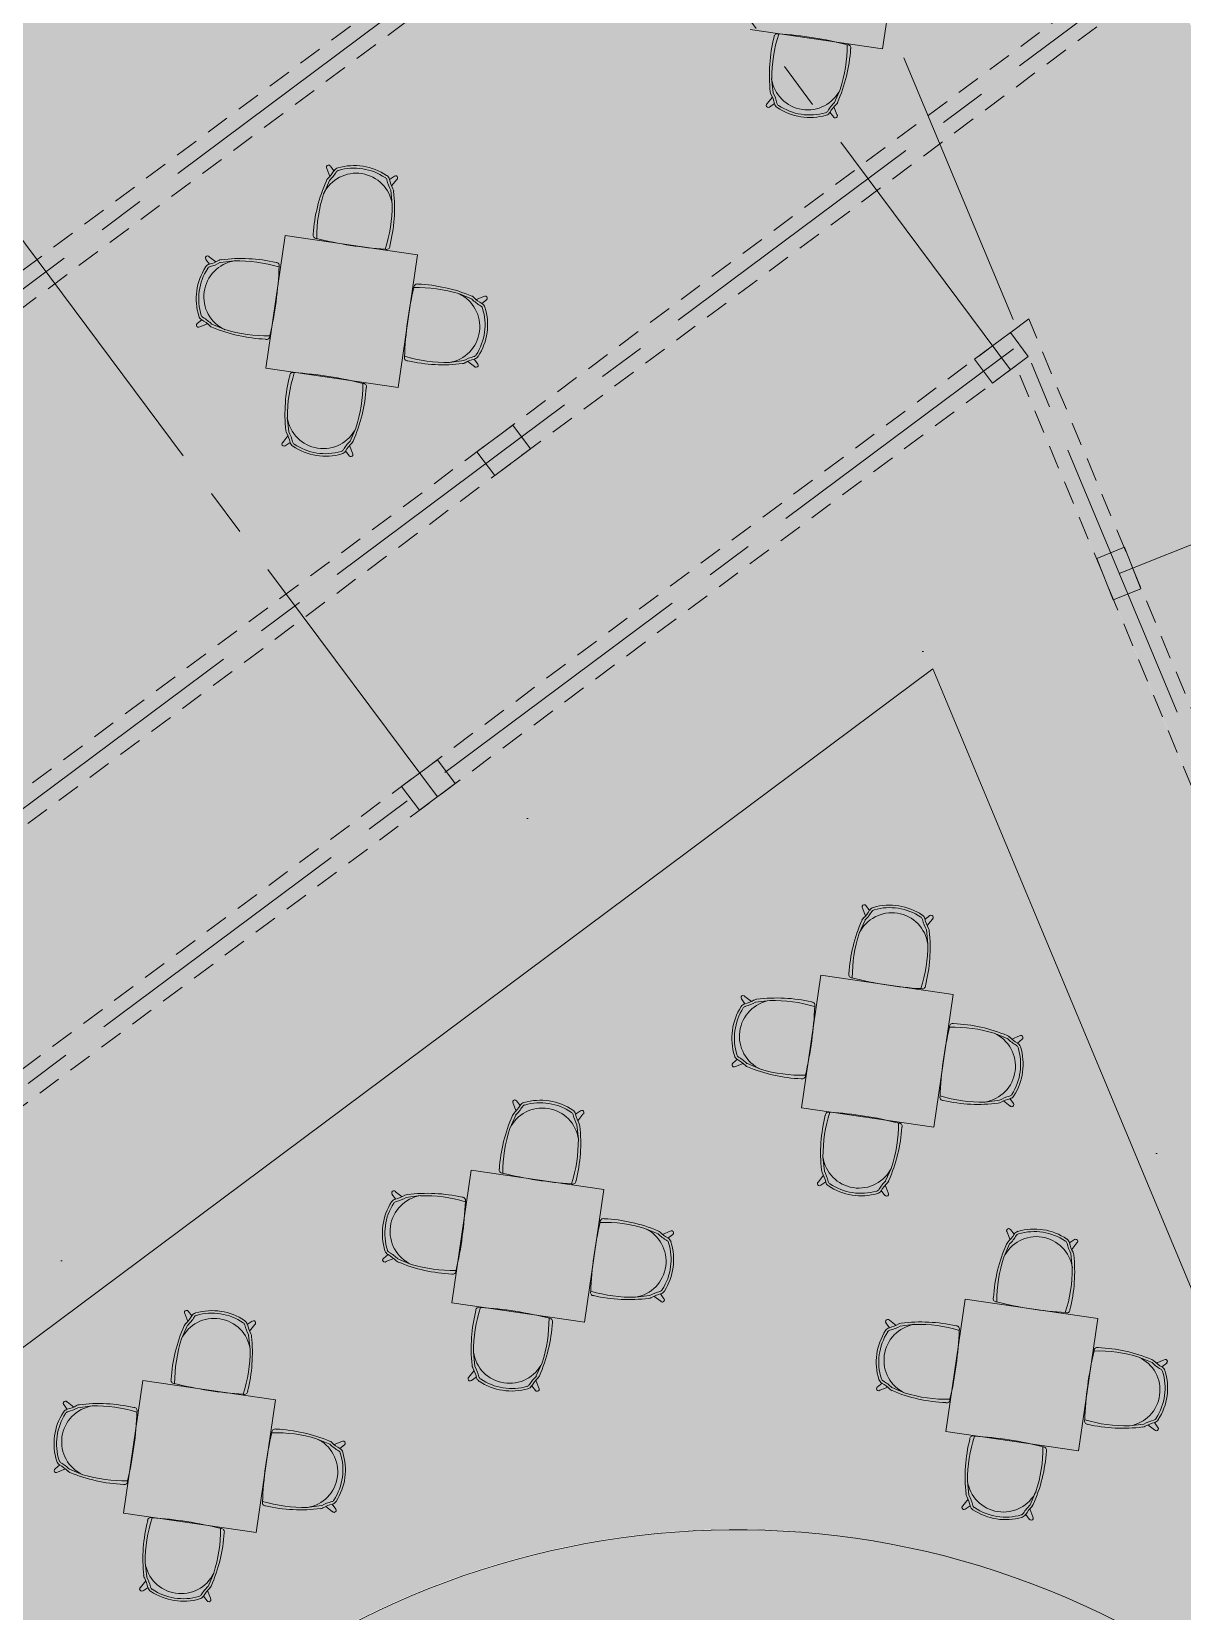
# Model space of a CAD drawing. Header units: metres. Extents: x -466 to 1322, y -1072 to 50.
# Drawn here: x 39.03 to 46.76, y -190.1 to -179.48 of the extents above; entities that cross this region are included whole.
import ezdxf

# ---------------------------------------------------------------- set-up
doc = ezdxf.new("R2010")
doc.units = ezdxf.units.M
for name, pattern in [('B1 P BAJA$0$HIDDEN', [9.525, 6.35, -3.175]), ('CENTER2', [28.575, 19.05, -3.175, 3.175, -3.175]), ('Hidden 1_16_', [0.002381, 0.001587, -0.00079375])]:
    doc.linetypes.add(name, pattern=pattern)
for name, color, linetype, lineweight in [('A - Hatch muros', 4, 'Continuous', 0), ('A - PROY', 250, 'B1 P BAJA$0$HIDDEN', 0), ('A-EJES', 61, 'CENTER2', 0), ('A-MUEBLES', 5, 'Continuous', 0), ('A-MURO INT', 4, 'Continuous', 0)]:
    doc.layers.add(name, color=color, linetype=linetype, lineweight=lineweight)
for name, color, linetype, lineweight, true_color in [('Hatch Exterior', 7, 'Continuous', 0, 0xa99b89), ('Hatch Interior', 7, 'Continuous', 0, 0xaf6350), ('Hatch jardín', 7, 'Continuous', 0, 0x6c9a77)]:
    doc.layers.add(name, color=color, linetype=linetype, lineweight=lineweight, true_color=true_color)

msp = doc.modelspace()

# ---------------------------------------------------------------- hatches: boundary and pattern name
at = {"layer": 'A - Hatch muros', "transparency": 33554687}
h = msp.add_hatch(color=256, dxfattribs=at)
h.dxf.hatch_style = 1
h.paths.add_polyline_path([(45.486, -181.845), (45.726, -181.666), (45.607, -181.505), (45.366, -181.684)])
h = msp.add_hatch(color=256, dxfattribs=at)
h.dxf.hatch_style = 1
h.paths.add_polyline_path([(46.297, -183.3), (46.186, -183.022), (46.372, -182.948), (46.483, -183.227)])
h = msp.add_hatch(color=256, dxfattribs=at)
h.dxf.hatch_style = 1
h.paths.add_polyline_path([(41.636, -184.714), (41.876, -184.535), (41.757, -184.375), (41.516, -184.554)])
at = {"layer": 'A-MURO INT', "transparency": 33554687}
h = msp.add_hatch(color=256, dxfattribs=at)
h.dxf.hatch_style = 1
h.paths.add_polyline_path([(42.383, -182.287), (42.263, -182.127), (42.022, -182.306), (42.142, -182.466)])
at = {"layer": 'Hatch Exterior', "transparency": 33554687}
h = msp.add_hatch(color=256, dxfattribs=at)
h.dxf.hatch_style = 1
h.paths.add_polyline_path([(9.712, -198.532), (27.181, -206.977), (29.401, -202.386), (51.053, -212.854), (52.925, -208.982), (26.328, -196.124), (45.643, -181.728), (47.493, -186.155), (48.758, -189.189), (52.21, -197.455), (57.239, -199.368), (59.568, -194.48), (53.769, -196.783), (53.69, -196.749), (51.89, -192.149), (57.722, -189.833), (59.568, -194.48), (60.683, -192.14), (50.464, -166.41), (48.887, -167.586), (57.007, -188.031), (51.152, -190.357), (45.606, -176.392), (17.738, -197.164), (15.527, -194.197)])
h.paths.add_polyline_path([(14.62, -194.874), (9.712, -198.532), (9.915, -198.63), (14.739, -195.034)])
h.paths.add_polyline_path([(22.859, -204.888), (24.992, -200.476), (29.133, -202.479), (27.001, -206.89), (26.96, -206.86), (27.043, -206.688), (27.268, -206.797), (29.401, -202.386), (24.899, -200.209), (22.679, -204.801)], flags=17)
edge = h.paths.add_edge_path(flags=16)
edge.add_arc((19.72, -199.99), 0.7, 36.6996, 118.5178, ccw=False)
edge.add_line((20.281, -199.571), (21.644, -198.555))
edge.add_arc((19.72, -199.99), 2.4, -235.6793, 36.6996, ccw=False)
edge.add_line((18.367, -198.008), (19.386, -199.375))
h = msp.add_hatch(color=256, dxfattribs=at)
h.dxf.hatch_style = 1
edge = h.paths.add_edge_path()
edge.add_line((39.822, -191.162), (37.568, -189.359))
edge.add_line((37.568, -189.359), (45.079, -183.761))
edge.add_line((45.079, -183.761), (47.673, -189.975))
edge.add_line((47.673, -189.975), (47.07, -190.625))
edge.add_arc((43.761, -195.143), 5.6, 53.7797, 134.6929)
at = {"layer": 'Hatch Interior', "transparency": 33554687}
h = msp.add_hatch(color=256, dxfattribs=at)
h.dxf.hatch_style = 1
h.paths.add_polyline_path([(8.291, -197.845), (48.887, -167.586), (57.007, -188.031), (51.152, -190.357), (45.606, -176.392), (17.738, -197.164), (15.527, -194.197), (9.712, -198.532)])
h.paths.add_polyline_path([(29.401, -202.386), (27.181, -206.977), (48.833, -217.445), (51.053, -212.854)])
h.paths.add_polyline_path([(51.89, -192.149), (57.711, -189.837), (59.568, -194.48), (53.769, -196.783), (53.69, -196.749)])
h.paths.add_polyline_path([(18.147, -194.365), (16.543, -195.56), (15.527, -194.197), (15.367, -194.317), (17.458, -197.123), (13.264, -200.249), (13.467, -200.347), (17.738, -197.164), (16.662, -195.721), (18.266, -194.525), (19.342, -195.969), (21.466, -194.385), (21.347, -194.225), (19.222, -195.808), (17.25, -193.162), (20.177, -190.981), (22.268, -193.787), (22.348, -193.728), (20.257, -190.921), (23.103, -188.8), (25.075, -191.446), (23.032, -192.972), (23.152, -193.132), (29.323, -188.529), (29.203, -188.369), (25.236, -191.326), (23.144, -188.52), (17.131, -193.002)])
h.paths.add_polyline_path([(46.605, -178.891), (51.655, -175.126), (51.732, -175.318), (46.847, -178.959), (48.165, -182.29), (53.648, -180.112), (53.722, -180.298), (48.239, -182.476), (51.271, -190.094), (56.754, -187.917), (56.563, -187.455), (56.749, -187.381), (57.007, -188.031), (51.152, -190.357), (43.733, -171.677), (28.482, -183.044), (27.959, -183.434), (8.494, -197.943), (8.291, -197.845), (48.887, -167.586), (49.155, -168.261), (48.969, -168.335), (48.797, -167.902), (43.899, -171.553), (45.609, -176.39)], flags=16)
h.paths.add_polyline_path([(53.69, -196.749), (53.769, -196.783), (59.568, -194.48), (58.53, -191.869), (55.557, -193.05), (55.631, -193.235), (58.605, -192.054), (59.494, -194.294), (55.66, -195.816), (55.521, -195.872), (53.825, -196.545), (52.935, -194.306)], flags=17)
h.paths.add_polyline_path([(55.079, -190.884), (55.2, -190.838), (55.248, -190.815)], flags=16)
h.paths.add_polyline_path([(57.514, -189.917), (57.722, -189.833), (57.165, -190.054)])
h.paths.add_polyline_path([(52.414, -191.941), (51.89, -192.149), (51.89, -192.149)], flags=16)
at = {"layer": 'Hatch jardín', "transparency": 33554687}
h = msp.add_hatch(color=256, dxfattribs=at)
h.dxf.hatch_style = 1
h.paths.add_polyline_path([(35.447, -189.327), (36.497, -190.166), (28.823, -195.886), (38.05, -200.347), (37.124, -201.343), (26.328, -196.124)])
h.paths.add_polyline_path([(36.524, -188.524), (45.643, -181.728), (48.651, -188.932), (47.679, -189.979), (45.085, -183.765), (37.574, -189.363)])
edge = h.paths.add_edge_path()
edge.add_line((47.076, -190.629), (46.183, -191.59))
edge.add_arc((43.767, -195.147), 4.3, 55.8086, 132.664)
edge.add_line((40.853, -191.985), (39.828, -191.166))
edge.add_arc((43.767, -195.147), 5.6, 53.7797, 134.6929, ccw=False)
edge = h.paths.add_edge_path()
edge.add_line((39.016, -192.181), (40.041, -193))
edge.add_arc((43.767, -195.147), 4.3, 150.0526, 218.42)
edge.add_line((40.398, -197.819), (39.505, -198.78))
edge.add_arc((43.767, -195.147), 5.6, 148.0237, 220.4489, ccw=False)
h = msp.add_hatch(dxfattribs=at)
h.set_pattern_fill('AR-SAND', color=256, scale=0.1, angle=6)
h.paths.add_polyline_path([(36.524, -188.524), (45.643, -181.728), (48.651, -188.932), (47.679, -189.979), (45.085, -183.765), (37.574, -189.363)])
h = msp.add_hatch(dxfattribs=at)
h.set_pattern_fill('AR-HBONE', color=256, scale=0.005, angle=6)
edge = h.paths.add_edge_path()
edge.add_line((48.517, -198.112), (47.493, -197.293))
edge.add_arc((43.767, -195.147), 4.3, 330.0526, 398.42)
edge.add_line((47.136, -192.474), (48.028, -191.513))
edge.add_line((48.028, -191.513), (49.202, -190.25))
edge.add_line((49.202, -190.25), (48.651, -188.932))
edge.add_line((48.651, -188.932), (47.679, -189.979))
edge.add_line((47.679, -189.979), (47.076, -190.629))
edge.add_line((47.076, -190.629), (46.183, -191.59))
edge.add_arc((43.767, -195.147), 4.3, 55.8086, 132.664)
edge.add_line((40.853, -191.985), (39.828, -191.166))
edge.add_line((39.828, -191.166), (37.574, -189.363))
edge.add_line((37.574, -189.363), (36.524, -188.524))
edge.add_line((36.524, -188.524), (35.447, -189.327))
edge.add_line((35.447, -189.327), (36.497, -190.166))
edge.add_line((36.497, -190.166), (39.016, -192.181))
edge.add_line((39.016, -192.181), (40.041, -193))
edge.add_arc((43.767, -195.147), 4.3, 150.0526, 218.42)
edge.add_line((40.398, -197.819), (39.505, -198.78))
edge.add_line((39.505, -198.78), (38.05, -200.347))
edge.add_line((38.05, -200.347), (37.124, -201.343))
edge.add_line((37.124, -201.343), (38.348, -201.935))
edge.add_line((38.348, -201.935), (39.274, -200.939))
edge.add_line((39.274, -200.939), (40.458, -199.664))
edge.add_line((40.458, -199.664), (41.35, -198.703))
edge.add_arc((43.767, -195.147), 4.3, 235.8087, 312.664)
edge.add_line((46.681, -198.309), (47.705, -199.128))
edge.add_arc((43.767, -195.147), 5.6, 314.6929, 328.0237)

# ---------------------------------------------------------------- linework, layer by layer
at = {"layer": 'A - Hatch muros'}
msp.add_line((41.672, -184.687), (41.84, -184.562), dxfattribs=at)
at = {"layer": 'A - PROY', "color": 250, "linetype": 'Hidden 1_16_', "ltscale": 100}
for p, q in [((23.066, -196.435), (46.605, -178.891)), ((23.45, -196.399), (46.676, -179.087))]:
    msp.add_line(p, q, dxfattribs=at)
for points in [[(45.529, -176.2), (30.725, -187.234)], [(30.845, -187.395), (45.609, -176.39)], [(57.222, -199.146), (52.363, -197.299), (45.729, -181.414), (25.945, -196.161)], [(57.151, -199.333), (52.21, -197.455), (45.643, -181.728), (45.643, -181.728), (26.328, -196.124)]]:
    msp.add_lwpolyline(points, dxfattribs=at)
at = {"layer": 'A-EJES', "ltscale": 0.1}
for p, q in [((52.233, -197.238), (40.431, -168.983)), ((45.606, -181.755), (37.626, -171.049)), ((50.705, -172.467), (9.661, -203.06)), ((41.757, -184.624), (33.777, -173.918)), ((51.776, -175.16), (12.503, -204.434)), ((46.337, -183.123), (58.675, -178.223)), ((45.626, -181.615), (14.025, -205.17))]:
    msp.add_line(p, q, dxfattribs=at)
at = {"layer": 'A-MUEBLES', "color": 5}
for p, q in [((44.748, -179.599), (44.878, -178.709)), ((43.858, -179.47), (44.748, -179.599)), ((44.013, -179.896), (44.002, -179.8)), ((43.972, -179.968), (44.007, -179.924)), ((44.424, -179.961), (44.463, -179.872)), ((44.022, -179.968), (43.988, -179.991)), ((44.394, -180.026), (44.419, -180.058)), ((44.441, -180.041), (44.421, -179.989)), ((41.062, -180.419), (41.038, -180.387)), ((41.032, -180.484), (40.993, -180.573)), ((41.015, -180.404), (41.035, -180.457)), ((41.435, -180.478), (41.468, -180.454)), ((41.484, -180.477), (41.449, -180.521)), ((41.444, -180.549), (41.454, -180.645)), ((40.734, -180.854), (40.604, -181.745)), ((41.624, -180.984), (40.734, -180.854)), ((40.225, -181.047), (40.202, -181.014)), ((40.224, -180.997), (40.269, -181.031)), ((40.297, -181.036), (40.393, -181.024)), ((41.494, -181.874), (41.624, -180.984)), ((41.99, -181.281), (41.9, -181.244)), ((42.07, -181.263), (42.017, -181.284)), ((42.055, -181.31), (42.087, -181.285)), ((40.175, -181.42), (40.143, -181.445)), ((40.161, -181.468), (40.213, -181.446)), ((40.241, -181.449), (40.33, -181.486)), ((40.604, -181.745), (41.494, -181.874)), ((41.934, -181.694), (41.838, -181.706)), ((42.006, -181.733), (41.961, -181.699)), ((42.005, -181.684), (42.029, -181.717)), ((40.759, -182.171), (40.748, -182.075)), ((41.17, -182.236), (41.209, -182.147)), ((40.718, -182.243), (40.753, -182.199)), ((40.768, -182.243), (40.734, -182.266)), ((41.14, -182.301), (41.165, -182.333)), ((41.187, -182.316), (41.167, -182.264)), ((44.613, -185.371), (44.633, -185.424)), ((44.66, -185.387), (44.636, -185.354)), ((44.63, -185.452), (44.591, -185.54)), ((45.033, -185.445), (45.066, -185.422)), ((45.082, -185.445), (45.047, -185.489)), ((45.042, -185.516), (45.052, -185.613)), ((44.332, -185.821), (44.202, -186.712)), ((45.222, -185.951), (44.332, -185.821)), ((43.823, -186.014), (43.8, -185.981)), ((43.822, -185.965), (43.867, -185.999)), ((43.895, -186.004), (43.991, -185.991)), ((45.092, -186.842), (45.222, -185.951)), ((45.588, -186.249), (45.498, -186.211)), ((45.668, -186.23), (45.615, -186.251)), ((45.653, -186.278), (45.685, -186.252)), ((43.773, -186.387), (43.741, -186.413)), ((43.759, -186.435), (43.811, -186.414)), ((43.839, -186.416), (43.928, -186.454)), ((45.603, -186.651), (45.627, -186.684)), ((42.266, -186.683), (42.286, -186.735)), ((42.313, -186.698), (42.288, -186.665)), ((42.685, -186.756), (42.719, -186.733)), ((42.735, -186.756), (42.7, -186.8)), ((44.202, -186.712), (45.092, -186.842)), ((45.532, -186.662), (45.436, -186.674)), ((45.604, -186.701), (45.559, -186.666)), ((42.283, -186.763), (42.244, -186.852)), ((42.694, -186.827), (42.704, -186.924)), ((44.357, -187.139), (44.346, -187.042)), ((41.984, -187.132), (41.854, -188.023)), ((42.875, -187.262), (41.984, -187.132)), ((44.316, -187.21), (44.351, -187.166)), ((44.768, -187.203), (44.807, -187.115)), ((41.475, -187.276), (41.52, -187.31)), ((42.745, -188.153), (42.875, -187.262)), ((44.366, -187.21), (44.332, -187.233)), ((44.738, -187.268), (44.763, -187.301)), ((44.785, -187.284), (44.765, -187.231)), ((41.476, -187.325), (41.452, -187.292)), ((41.547, -187.315), (41.643, -187.302)), ((43.24, -187.56), (43.151, -187.523)), ((43.32, -187.541), (43.268, -187.563)), ((43.306, -187.589), (43.338, -187.563)), ((45.584, -187.547), (45.604, -187.6)), ((45.631, -187.562), (45.606, -187.53)), ((46.003, -187.62), (46.037, -187.597)), ((41.426, -187.699), (41.394, -187.724)), ((45.601, -187.627), (45.562, -187.716)), ((46.012, -187.692), (46.022, -187.788)), ((46.053, -187.62), (46.018, -187.664)), ((41.411, -187.746), (41.464, -187.725)), ((41.491, -187.728), (41.581, -187.765)), ((41.854, -188.023), (42.745, -188.153)), ((43.184, -187.973), (43.088, -187.985)), ((43.257, -188.012), (43.212, -187.977)), ((43.255, -187.962), (43.279, -187.995)), ((45.302, -187.997), (45.172, -188.887)), ((46.193, -188.127), (45.302, -187.997)), ((40.061, -188.095), (40.081, -188.148)), ((40.108, -188.11), (40.083, -188.078)), ((46.063, -189.017), (46.193, -188.127)), ((40.077, -188.176), (40.038, -188.264)), ((40.48, -188.169), (40.513, -188.145)), ((40.489, -188.24), (40.499, -188.336)), ((40.53, -188.169), (40.494, -188.213)), ((44.794, -188.19), (44.77, -188.157)), ((44.793, -188.14), (44.838, -188.174)), ((44.865, -188.179), (44.961, -188.167)), ((42.009, -188.45), (41.999, -188.354)), ((42.421, -188.514), (42.46, -188.426)), ((46.558, -188.424), (46.469, -188.387)), ((46.638, -188.406), (46.586, -188.427)), ((46.624, -188.453), (46.656, -188.428)), ((39.779, -188.545), (39.649, -189.436)), ((40.67, -188.675), (39.779, -188.545)), ((41.969, -188.521), (42.004, -188.477)), ((42.018, -188.521), (41.985, -188.544)), ((42.438, -188.595), (42.418, -188.542)), ((42.391, -188.579), (42.415, -188.612)), ((44.744, -188.563), (44.712, -188.588)), ((44.729, -188.61), (44.782, -188.589)), ((44.809, -188.592), (44.899, -188.629)), ((39.271, -188.738), (39.247, -188.705)), ((39.27, -188.688), (39.314, -188.723)), ((39.342, -188.727), (39.438, -188.715)), ((40.54, -189.566), (40.67, -188.675)), ((46.502, -188.837), (46.406, -188.849)), ((46.575, -188.876), (46.53, -188.842)), ((46.574, -188.827), (46.597, -188.86)), ((41.035, -188.972), (40.945, -188.935)), ((41.115, -188.954), (41.063, -188.975)), ((41.101, -189.001), (41.133, -188.976)), ((45.172, -188.887), (46.063, -189.017)), ((39.22, -189.111), (39.189, -189.137)), ((39.206, -189.159), (39.258, -189.137)), ((39.286, -189.14), (39.376, -189.177)), ((45.327, -189.314), (45.317, -189.218)), ((45.739, -189.379), (45.778, -189.29)), ((40.979, -189.385), (40.883, -189.398)), ((41.051, -189.424), (41.007, -189.39)), ((41.05, -189.375), (41.074, -189.408)), ((45.287, -189.386), (45.322, -189.342)), ((45.336, -189.386), (45.303, -189.409)), ((45.756, -189.459), (45.736, -189.407)), ((39.649, -189.436), (40.54, -189.566)), ((45.709, -189.444), (45.733, -189.476)), ((39.804, -189.862), (39.794, -189.766)), ((39.763, -189.934), (39.799, -189.89)), ((39.813, -189.934), (39.78, -189.957)), ((40.216, -189.927), (40.255, -189.838)), ((40.185, -189.992), (40.21, -190.024)), ((40.233, -190.007), (40.212, -189.955))]:
    msp.add_line(p, q, dxfattribs=at)
for centre, radius, start, end in [((45.04, -179.777), 1.053, 165.8843, 186.09), ((44.955, -179.796), 0.952, 161.939, 180.263), ((44.041, -179.52), 0.022, 66.442, 178.1592), ((43.896, -181.994), 2.499, 75.7124, 86.4895), ((43.482, -179.533), 1.053, 336.1119, 356.3177), ((43.558, -179.577), 0.952, 341.939, 0.263), ((44.513, -179.594), 0.022, 344.0427, 95.7599), ((44.244, -179.766), 0.244, 188.0759, 334.126), ((44.244, -179.766), 0.244, 188.0759, 334.126), ((44.035, -179.884), 0.0425, 186.09, 208.9497), ((43.791, -180.019), 0.236, 12.3389, 28.9497), ((43.791, -180.019), 0.253, 12.3389, 28.9497), ((44.063, -179.959), 0.0255, 192.3389, 236.0102), ((44.598, -180.145), 0.253, 133.2522, 149.863), ((44.407, -179.942), 0.0425, 313.2522, 336.1119), ((43.98, -179.979), 0.0141, 124.7727, 305.0862), ((44.063, -179.959), 0.0425, 192.3389, 236.0102), ((44.259, -179.669), 0.392, 236.0102, 286.1918), ((44.259, -179.669), 0.375, 236.0102, 286.1918), ((44.357, -180.005), 0.0255, 286.1918, 329.863), ((44.357, -180.005), 0.0425, 286.1918, 329.863), ((44.598, -180.145), 0.236, 133.2522, 149.863), ((44.43, -180.05), 0.0141, 217.1157, 37.4292), ((41.026, -180.395), 0.0141, 37.1157, 217.4292), ((41.197, -180.776), 0.392, 56.0102, 106.1918), ((41.974, -180.912), 1.053, 156.1119, 176.3177), ((41.212, -180.679), 0.244, 8.0759, 154.126), ((41.212, -180.679), 0.244, 8.0759, 154.126), ((41.05, -180.503), 0.0425, 133.2522, 156.1119), ((40.858, -180.3), 0.236, 313.2522, 329.863), ((40.858, -180.3), 0.253, 313.2522, 329.863), ((41.1, -180.44), 0.0425, 106.1918, 149.863), ((41.1, -180.44), 0.0255, 106.1918, 149.863), ((41.197, -180.776), 0.375, 56.0102, 106.1918), ((41.393, -180.486), 0.0255, 12.3389, 56.0102), ((41.393, -180.486), 0.0425, 12.3389, 56.0102), ((41.665, -180.426), 0.253, 192.3389, 208.9497), ((41.665, -180.426), 0.236, 192.3389, 208.9497), ((41.476, -180.466), 0.0141, 304.7727, 125.0862), ((41.898, -180.868), 0.952, 161.939, 180.263), ((40.416, -180.668), 1.053, 345.8843, 6.09), ((41.421, -180.561), 0.0425, 6.09, 28.9497), ((40.501, -180.65), 0.952, 341.939, 0.263), ((40.944, -180.851), 0.022, 164.0427, 275.7599), ((41.56, -178.451), 2.499, 255.7124, 266.4895), ((40.432, -181.265), 0.244, 99.2732, 245.3233), ((40.432, -181.265), 0.244, 99.2732, 245.3233), ((40.213, -181.005), 0.0141, 35.97, 216.2835), ((40.169, -180.817), 0.236, 283.5362, 300.147), ((40.309, -181.058), 0.0425, 97.2873, 120.147), ((40.438, -182.061), 1.053, 77.0816, 97.2873), ((40.417, -181.976), 0.952, 73.1363, 91.4603), ((41.416, -180.925), 0.022, 246.442, 358.1592), ((40.529, -181.278), 0.392, 147.2075, 197.3891), ((40.529, -181.278), 0.375, 147.2075, 197.3891), ((40.235, -181.088), 0.0425, 103.5362, 147.2075), ((40.235, -181.088), 0.0255, 103.5362, 147.2075), ((40.169, -180.817), 0.253, 283.5362, 300.147), ((38.197, -180.961), 2.499, 346.9097, 357.6868), ((40.673, -181.056), 0.022, 337.6393, 89.3565), ((44.033, -181.769), 2.499, 166.9097, 177.6868), ((41.621, -181.201), 0.022, 75.24, 186.9572), ((41.624, -182.155), 0.952, 73.1363, 91.4603), ((41.581, -182.232), 1.053, 67.3092, 87.515), ((41.798, -181.466), 0.244, 279.2732, 65.3233), ((41.798, -181.466), 0.244, 279.2732, 65.3233), ((41.971, -181.299), 0.0425, 44.4495, 67.3092), ((42.17, -181.104), 0.253, 224.4495, 241.0603), ((42.17, -181.104), 0.236, 224.4495, 241.0603), ((41.702, -181.453), 0.375, 327.2075, 17.3891), ((41.702, -181.453), 0.392, 327.2075, 17.3891), ((42.035, -181.348), 0.0255, 17.3891, 61.0603), ((42.035, -181.348), 0.0425, 17.3891, 61.0603), ((42.078, -181.274), 0.0141, 308.313, 128.6265), ((40.152, -181.456), 0.0141, 128.313, 308.6265), ((40.195, -181.382), 0.0425, 197.3891, 241.0603), ((40.195, -181.382), 0.0255, 197.3891, 241.0603), ((40.06, -181.626), 0.236, 44.4495, 61.0603), ((40.06, -181.626), 0.253, 44.4495, 61.0603), ((40.259, -181.431), 0.0425, 224.4495, 247.3092), ((40.649, -180.498), 1.053, 247.3092, 267.515), ((40.606, -180.575), 0.952, 253.1363, 271.4603), ((40.609, -181.53), 0.022, 255.24, 6.9572), ((41.996, -181.642), 0.0255, 283.5362, 327.2075), ((41.557, -181.674), 0.022, 157.6393, 269.3565), ((41.813, -180.754), 0.952, 253.1363, 271.4603), ((41.793, -180.669), 1.053, 257.0816, 277.2873), ((41.921, -181.672), 0.0425, 277.2873, 300.147), ((42.061, -181.913), 0.253, 103.5362, 120.147), ((42.061, -181.913), 0.236, 103.5362, 120.147), ((41.996, -181.642), 0.0425, 283.5362, 327.2075), ((42.017, -181.725), 0.0141, 215.97, 36.2835), ((41.786, -182.052), 1.053, 165.8843, 186.09), ((41.701, -182.071), 0.952, 161.939, 180.263), ((40.787, -181.795), 0.022, 66.442, 178.1592), ((40.642, -184.269), 2.499, 75.7124, 86.4895), ((40.228, -181.808), 1.053, 336.1119, 356.3177), ((40.304, -181.852), 0.952, 341.939, 0.263), ((41.259, -181.869), 0.022, 344.0427, 95.7599), ((40.99, -182.041), 0.244, 188.0759, 334.126), ((40.99, -182.041), 0.244, 188.0759, 334.126), ((40.781, -182.159), 0.0425, 186.09, 208.9497), ((40.537, -182.294), 0.236, 12.3389, 28.9497), ((40.537, -182.294), 0.253, 12.3389, 28.9497), ((40.726, -182.254), 0.0141, 124.7727, 305.0862), ((40.809, -182.234), 0.0425, 192.3389, 236.0102), ((40.809, -182.234), 0.0255, 192.3389, 236.0102), ((41.005, -181.944), 0.392, 236.0102, 286.1918), ((41.005, -181.944), 0.375, 236.0102, 286.1918), ((41.103, -182.28), 0.0255, 286.1918, 329.863), ((41.344, -182.42), 0.253, 133.2522, 149.863), ((41.344, -182.42), 0.236, 133.2522, 149.863), ((41.153, -182.217), 0.0425, 313.2522, 336.1119), ((41.103, -182.28), 0.0425, 286.1918, 329.863), ((41.176, -182.325), 0.0141, 217.1157, 37.4292), ((44.624, -185.363), 0.0141, 37.1157, 217.4292), ((44.698, -185.407), 0.0425, 106.1918, 149.863), ((44.795, -185.743), 0.392, 56.0102, 106.1918), ((44.795, -185.743), 0.375, 56.0102, 106.1918), ((45.572, -185.88), 1.053, 156.1119, 176.3177), ((44.81, -185.647), 0.244, 8.0759, 154.126), ((44.81, -185.647), 0.244, 8.0759, 154.126), ((44.648, -185.47), 0.0425, 133.2522, 156.1119), ((44.456, -185.267), 0.236, 313.2522, 329.863), ((44.456, -185.267), 0.253, 313.2522, 329.863), ((44.698, -185.407), 0.0255, 106.1918, 149.863), ((44.991, -185.453), 0.0255, 12.3389, 56.0102), ((44.991, -185.453), 0.0425, 12.3389, 56.0102), ((45.263, -185.394), 0.253, 192.3389, 208.9497), ((45.263, -185.394), 0.236, 192.3389, 208.9497), ((45.074, -185.433), 0.0141, 304.7727, 125.0862), ((45.496, -185.836), 0.952, 161.939, 180.263), ((44.014, -185.636), 1.053, 345.8843, 6.09), ((45.019, -185.529), 0.0425, 6.09, 28.9497), ((44.099, -185.617), 0.952, 341.939, 0.263), ((44.542, -185.818), 0.022, 164.0427, 275.7599), ((45.158, -183.418), 2.499, 255.7124, 266.4895), ((45.014, -185.892), 0.022, 246.442, 358.1592), ((44.03, -186.232), 0.244, 99.2732, 245.3233), ((44.03, -186.232), 0.244, 99.2732, 245.3233), ((43.811, -185.973), 0.0141, 35.97, 216.2835), ((43.833, -186.056), 0.0425, 103.5362, 147.2075), ((43.767, -185.784), 0.236, 283.5362, 300.147), ((43.767, -185.784), 0.253, 283.5362, 300.147), ((43.907, -186.026), 0.0425, 97.2873, 120.147), ((44.036, -187.028), 1.053, 77.0816, 97.2873), ((44.015, -186.944), 0.952, 73.1363, 91.4603), ((44.271, -186.024), 0.022, 337.6393, 89.3565), ((44.127, -186.245), 0.392, 147.2075, 197.3891), ((44.127, -186.245), 0.375, 147.2075, 197.3891), ((43.833, -186.056), 0.0255, 103.5362, 147.2075), ((41.795, -185.928), 2.499, 346.9097, 357.6868), ((47.631, -186.737), 2.499, 166.9097, 177.6868), ((45.219, -186.168), 0.022, 75.24, 186.9572), ((45.222, -187.123), 0.952, 73.1363, 91.4603), ((45.179, -187.199), 1.053, 67.3092, 87.515), ((45.396, -186.433), 0.244, 279.2732, 65.3233), ((45.396, -186.433), 0.244, 279.2732, 65.3233), ((45.569, -186.267), 0.0425, 44.4495, 67.3092), ((45.768, -186.071), 0.253, 224.4495, 241.0603), ((45.768, -186.071), 0.236, 224.4495, 241.0603), ((45.3, -186.42), 0.375, 327.2075, 17.3891), ((45.3, -186.42), 0.392, 327.2075, 17.3891), ((45.633, -186.315), 0.0255, 17.3891, 61.0603), ((45.633, -186.315), 0.0425, 17.3891, 61.0603), ((45.676, -186.241), 0.0141, 308.313, 128.6265), ((43.75, -186.424), 0.0141, 128.313, 308.6265), ((43.793, -186.35), 0.0425, 197.3891, 241.0603), ((43.793, -186.35), 0.0255, 197.3891, 241.0603), ((43.658, -186.594), 0.236, 44.4495, 61.0603), ((43.658, -186.594), 0.253, 44.4495, 61.0603), ((43.857, -186.399), 0.0425, 224.4495, 247.3092), ((44.247, -185.466), 1.053, 247.3092, 267.515), ((44.204, -185.542), 0.952, 253.1363, 271.4603), ((44.207, -186.497), 0.022, 255.24, 6.9572), ((45.155, -186.642), 0.022, 157.6393, 269.3565), ((45.411, -185.722), 0.952, 253.1363, 271.4603), ((45.659, -186.881), 0.253, 103.5362, 120.147), ((45.659, -186.881), 0.236, 103.5362, 120.147), ((45.594, -186.61), 0.0255, 283.5362, 327.2075), ((45.594, -186.61), 0.0425, 283.5362, 327.2075), ((42.463, -186.958), 0.244, 8.0759, 154.126), ((42.463, -186.958), 0.244, 8.0759, 154.126), ((42.3, -186.782), 0.0425, 133.2522, 156.1119), ((42.277, -186.674), 0.0141, 37.1157, 217.4292), ((42.109, -186.578), 0.236, 313.2522, 329.863), ((42.109, -186.578), 0.253, 313.2522, 329.863), ((42.35, -186.718), 0.0425, 106.1918, 149.863), ((42.35, -186.718), 0.0255, 106.1918, 149.863), ((42.448, -187.054), 0.392, 56.0102, 106.1918), ((42.448, -187.054), 0.375, 56.0102, 106.1918), ((42.643, -186.764), 0.0255, 12.3389, 56.0102), ((42.643, -186.764), 0.0425, 12.3389, 56.0102), ((42.916, -186.705), 0.236, 192.3389, 208.9497), ((42.727, -186.744), 0.0141, 304.7727, 125.0862), ((45.299, -187.038), 0.952, 161.939, 180.263), ((44.385, -186.763), 0.022, 66.442, 178.1592), ((44.24, -189.237), 2.499, 75.7124, 86.4895), ((45.391, -185.637), 1.053, 257.0816, 277.2873), ((45.519, -186.64), 0.0425, 277.2873, 300.147), ((45.615, -186.692), 0.0141, 215.97, 36.2835), ((43.224, -187.191), 1.053, 156.1119, 176.3177), ((43.149, -187.147), 0.952, 161.939, 180.263), ((42.916, -186.705), 0.253, 192.3389, 208.9497), ((41.667, -186.947), 1.053, 345.8843, 6.09), ((42.672, -186.84), 0.0425, 6.09, 28.9497), ((45.384, -187.019), 1.053, 165.8843, 186.09), ((43.826, -186.775), 1.053, 336.1119, 356.3177), ((43.902, -186.819), 0.952, 341.939, 0.263), ((44.857, -186.837), 0.022, 344.0427, 95.7599), ((41.752, -186.928), 0.952, 341.939, 0.263), ((44.588, -187.008), 0.244, 188.0759, 334.126), ((44.588, -187.008), 0.244, 188.0759, 334.126), ((42.194, -187.129), 0.022, 164.0427, 275.7599), ((42.811, -184.729), 2.499, 255.7124, 266.4895), ((44.379, -187.126), 0.0425, 186.09, 208.9497), ((44.135, -187.261), 0.236, 12.3389, 28.9497), ((44.135, -187.261), 0.253, 12.3389, 28.9497), ((41.464, -187.284), 0.0141, 35.97, 216.2835), ((41.688, -188.34), 1.053, 77.0816, 97.2873), ((42.666, -187.203), 0.022, 246.442, 358.1592), ((44.324, -187.222), 0.0141, 124.7727, 305.0862), ((44.407, -187.202), 0.0425, 192.3389, 236.0102), ((44.407, -187.202), 0.0255, 192.3389, 236.0102), ((44.603, -186.912), 0.392, 236.0102, 286.1918), ((44.603, -186.912), 0.375, 236.0102, 286.1918), ((44.701, -187.248), 0.0255, 286.1918, 329.863), ((44.701, -187.248), 0.0425, 286.1918, 329.863), ((44.942, -187.388), 0.253, 133.2522, 149.863), ((44.942, -187.388), 0.236, 133.2522, 149.863), ((44.774, -187.292), 0.0141, 217.1157, 37.4292), ((44.751, -187.185), 0.0425, 313.2522, 336.1119), ((41.779, -187.556), 0.392, 147.2075, 197.3891), ((41.779, -187.556), 0.375, 147.2075, 197.3891), ((41.683, -187.543), 0.244, 99.2732, 245.3233), ((41.683, -187.543), 0.244, 99.2732, 245.3233), ((41.485, -187.367), 0.0425, 103.5362, 147.2075), ((41.485, -187.367), 0.0255, 103.5362, 147.2075), ((41.42, -187.096), 0.236, 283.5362, 300.147), ((41.42, -187.096), 0.253, 283.5362, 300.147), ((41.56, -187.337), 0.0425, 97.2873, 120.147), ((41.668, -188.255), 0.952, 73.1363, 91.4603), ((39.448, -187.24), 2.499, 346.9097, 357.6868), ((41.924, -187.335), 0.022, 337.6393, 89.3565), ((45.284, -188.048), 2.499, 166.9097, 177.6868), ((42.872, -187.479), 0.022, 75.24, 186.9572), ((42.874, -188.434), 0.952, 73.1363, 91.4603), ((42.832, -188.51), 1.053, 67.3092, 87.515), ((43.049, -187.744), 0.244, 279.2732, 65.3233), ((43.049, -187.744), 0.244, 279.2732, 65.3233), ((43.222, -187.578), 0.0425, 44.4495, 67.3092), ((43.421, -187.382), 0.253, 224.4495, 241.0603), ((43.421, -187.382), 0.236, 224.4495, 241.0603), ((43.286, -187.626), 0.0255, 17.3891, 61.0603), ((43.286, -187.626), 0.0425, 17.3891, 61.0603), ((43.329, -187.552), 0.0141, 308.313, 128.6265), ((45.781, -187.822), 0.244, 8.0759, 154.126), ((45.781, -187.822), 0.244, 8.0759, 154.126), ((45.595, -187.538), 0.0141, 37.1157, 217.4292), ((45.427, -187.443), 0.236, 313.2522, 329.863), ((45.427, -187.443), 0.253, 313.2522, 329.863), ((45.668, -187.583), 0.0425, 106.1918, 149.863), ((45.668, -187.583), 0.0255, 106.1918, 149.863), ((45.766, -187.919), 0.392, 56.0102, 106.1918), ((45.766, -187.919), 0.375, 56.0102, 106.1918), ((45.962, -187.629), 0.0425, 12.3389, 56.0102), ((46.045, -187.609), 0.0141, 304.7727, 125.0862), ((41.445, -187.661), 0.0425, 197.3891, 241.0603), ((41.445, -187.661), 0.0255, 197.3891, 241.0603), ((41.311, -187.905), 0.236, 44.4495, 61.0603), ((41.311, -187.905), 0.253, 44.4495, 61.0603), ((42.952, -187.731), 0.375, 327.2075, 17.3891), ((42.952, -187.731), 0.392, 327.2075, 17.3891), ((46.543, -188.055), 1.053, 156.1119, 176.3177), ((45.618, -187.646), 0.0425, 133.2522, 156.1119), ((45.962, -187.629), 0.0255, 12.3389, 56.0102), ((46.234, -187.569), 0.253, 192.3389, 208.9497), ((46.234, -187.569), 0.236, 192.3389, 208.9497), ((44.985, -187.811), 1.053, 345.8843, 6.09), ((45.99, -187.704), 0.0425, 6.09, 28.9497), ((41.403, -187.735), 0.0141, 128.313, 308.6265), ((41.51, -187.71), 0.0425, 224.4495, 247.3092), ((41.9, -186.777), 1.053, 247.3092, 267.515), ((41.857, -186.853), 0.952, 253.1363, 271.4603), ((41.86, -187.808), 0.022, 255.24, 6.9572), ((46.467, -188.011), 0.952, 161.939, 180.263), ((45.07, -187.793), 0.952, 341.939, 0.263), ((42.808, -187.953), 0.022, 157.6393, 269.3565), ((43.064, -187.033), 0.952, 253.1363, 271.4603), ((43.043, -186.948), 1.053, 257.0816, 277.2873), ((43.172, -187.951), 0.0425, 277.2873, 300.147), ((43.312, -188.192), 0.253, 103.5362, 120.147), ((43.312, -188.192), 0.236, 103.5362, 120.147), ((43.246, -187.921), 0.0255, 283.5362, 327.2075), ((43.246, -187.921), 0.0425, 283.5362, 327.2075), ((43.268, -188.003), 0.0141, 215.97, 36.2835), ((45.512, -187.994), 0.022, 164.0427, 275.7599), ((46.129, -185.594), 2.499, 255.7124, 266.4895), ((40.258, -188.371), 0.244, 8.0759, 154.126), ((40.258, -188.371), 0.244, 8.0759, 154.126), ((40.072, -188.087), 0.0141, 37.1157, 217.4292), ((39.904, -187.991), 0.236, 313.2522, 329.863), ((39.904, -187.991), 0.253, 313.2522, 329.863), ((40.145, -188.131), 0.0425, 106.1918, 149.863), ((40.145, -188.131), 0.0255, 106.1918, 149.863), ((40.243, -188.467), 0.392, 56.0102, 106.1918), ((40.243, -188.467), 0.375, 56.0102, 106.1918), ((43.037, -188.33), 1.053, 165.8843, 186.09), ((42.952, -188.349), 0.952, 161.939, 180.263), ((42.037, -188.074), 0.022, 66.442, 178.1592), ((41.893, -190.548), 2.499, 75.7124, 86.4895), ((41.555, -188.13), 0.952, 341.939, 0.263), ((42.509, -188.148), 0.022, 344.0427, 95.7599), ((44.782, -188.148), 0.0141, 35.97, 216.2835), ((45.984, -188.068), 0.022, 246.442, 358.1592), ((41.019, -188.604), 1.053, 156.1119, 176.3177), ((40.095, -188.194), 0.0425, 133.2522, 156.1119), ((40.438, -188.177), 0.0255, 12.3389, 56.0102), ((40.438, -188.177), 0.0425, 12.3389, 56.0102), ((40.711, -188.117), 0.253, 192.3389, 208.9497), ((40.711, -188.117), 0.236, 192.3389, 208.9497), ((40.467, -188.252), 0.0425, 6.09, 28.9497), ((40.522, -188.157), 0.0141, 304.7727, 125.0862), ((41.479, -188.086), 1.053, 336.1119, 356.3177), ((45.097, -188.421), 0.392, 147.2075, 197.3891), ((45.097, -188.421), 0.375, 147.2075, 197.3891), ((45.001, -188.408), 0.244, 99.2732, 245.3233), ((45.001, -188.408), 0.244, 99.2732, 245.3233), ((44.803, -188.231), 0.0425, 103.5362, 147.2075), ((44.803, -188.231), 0.0255, 103.5362, 147.2075), ((44.738, -187.96), 0.236, 283.5362, 300.147), ((44.738, -187.96), 0.253, 283.5362, 300.147), ((44.878, -188.201), 0.0425, 97.2873, 120.147), ((45.006, -189.204), 1.053, 77.0816, 97.2873), ((44.986, -189.119), 0.952, 73.1363, 91.4603), ((42.766, -188.104), 2.499, 346.9097, 357.6868), ((45.242, -188.199), 0.022, 337.6393, 89.3565), ((40.944, -188.559), 0.952, 161.939, 180.263), ((39.547, -188.341), 0.952, 341.939, 0.263), ((39.461, -188.36), 1.053, 345.8843, 6.09), ((48.602, -188.912), 2.499, 166.9097, 177.6868), ((46.19, -188.344), 0.022, 75.24, 186.9572), ((46.193, -189.298), 0.952, 73.1363, 91.4603), ((46.15, -189.375), 1.053, 67.3092, 87.515), ((42.032, -188.437), 0.0425, 186.09, 208.9497), ((42.241, -188.319), 0.244, 188.0759, 334.126), ((42.241, -188.319), 0.244, 188.0759, 334.126), ((41.788, -188.573), 0.253, 12.3389, 28.9497), ((46.367, -188.609), 0.244, 279.2732, 65.3233), ((46.367, -188.609), 0.244, 279.2732, 65.3233), ((46.54, -188.442), 0.0425, 44.4495, 67.3092), ((46.739, -188.247), 0.253, 224.4495, 241.0603), ((46.739, -188.247), 0.236, 224.4495, 241.0603), ((46.604, -188.491), 0.0425, 17.3891, 61.0603), ((46.647, -188.417), 0.0141, 308.313, 128.6265), ((39.989, -188.542), 0.022, 164.0427, 275.7599), ((41.977, -188.533), 0.0141, 124.7727, 305.0862), ((41.788, -188.573), 0.236, 12.3389, 28.9497), ((42.06, -188.513), 0.0425, 192.3389, 236.0102), ((42.06, -188.513), 0.0255, 192.3389, 236.0102), ((42.256, -188.223), 0.392, 236.0102, 286.1918), ((42.256, -188.223), 0.375, 236.0102, 286.1918), ((42.595, -188.699), 0.253, 133.2522, 149.863), ((42.595, -188.699), 0.236, 133.2522, 149.863), ((42.403, -188.496), 0.0425, 313.2522, 336.1119), ((44.764, -188.525), 0.0425, 197.3891, 241.0603), ((44.764, -188.525), 0.0255, 197.3891, 241.0603), ((44.629, -188.769), 0.253, 44.4495, 61.0603), ((46.27, -188.595), 0.375, 327.2075, 17.3891), ((46.27, -188.595), 0.392, 327.2075, 17.3891), ((46.604, -188.491), 0.0255, 17.3891, 61.0603), ((40.605, -186.142), 2.499, 255.7124, 266.4895), ((40.461, -188.616), 0.022, 246.442, 358.1592), ((42.353, -188.559), 0.0255, 286.1918, 329.863), ((42.353, -188.559), 0.0425, 286.1918, 329.863), ((42.427, -188.603), 0.0141, 217.1157, 37.4292), ((44.721, -188.599), 0.0141, 128.313, 308.6265), ((44.629, -188.769), 0.236, 44.4495, 61.0603), ((44.828, -188.574), 0.0425, 224.4495, 247.3092), ((45.218, -187.641), 1.053, 247.3092, 267.515), ((45.175, -187.718), 0.952, 253.1363, 271.4603), ((39.574, -188.969), 0.392, 147.2075, 197.3891), ((39.574, -188.969), 0.375, 147.2075, 197.3891), ((39.477, -188.956), 0.244, 99.2732, 245.3233), ((39.477, -188.956), 0.244, 99.2732, 245.3233), ((39.258, -188.697), 0.0141, 35.97, 216.2835), ((39.28, -188.779), 0.0425, 103.5362, 147.2075), ((39.28, -188.779), 0.0255, 103.5362, 147.2075), ((39.215, -188.508), 0.236, 283.5362, 300.147), ((39.215, -188.508), 0.253, 283.5362, 300.147), ((39.355, -188.749), 0.0425, 97.2873, 120.147), ((39.483, -189.752), 1.053, 77.0816, 97.2873), ((39.462, -189.667), 0.952, 73.1363, 91.4603), ((37.242, -188.652), 2.499, 346.9097, 357.6868), ((39.718, -188.747), 0.022, 337.6393, 89.3565), ((45.178, -188.673), 0.022, 255.24, 6.9572), ((40.667, -188.892), 0.022, 75.24, 186.9572), ((40.627, -189.923), 1.053, 67.3092, 87.515), ((46.126, -188.817), 0.022, 157.6393, 269.3565), ((46.382, -187.897), 0.952, 253.1363, 271.4603), ((46.361, -187.812), 1.053, 257.0816, 277.2873), ((46.49, -188.815), 0.0425, 277.2873, 300.147), ((46.63, -189.056), 0.253, 103.5362, 120.147), ((46.63, -189.056), 0.236, 103.5362, 120.147), ((46.564, -188.785), 0.0255, 283.5362, 327.2075), ((46.564, -188.785), 0.0425, 283.5362, 327.2075), ((46.586, -188.868), 0.0141, 215.97, 36.2835), ((43.079, -189.46), 2.499, 166.9097, 177.6868), ((40.669, -189.847), 0.952, 73.1363, 91.4603), ((40.844, -189.157), 0.244, 279.2732, 65.3233), ((40.844, -189.157), 0.244, 279.2732, 65.3233), ((41.017, -188.99), 0.0425, 44.4495, 67.3092), ((41.216, -188.795), 0.253, 224.4495, 241.0603), ((41.216, -188.795), 0.236, 224.4495, 241.0603), ((41.124, -188.965), 0.0141, 308.313, 128.6265), ((46.355, -189.195), 1.053, 165.8843, 186.09), ((46.27, -189.214), 0.952, 161.939, 180.263), ((45.355, -188.938), 0.022, 66.442, 178.1592), ((45.211, -191.412), 2.499, 75.7124, 86.4895), ((39.24, -189.073), 0.0425, 197.3891, 241.0603), ((39.24, -189.073), 0.0255, 197.3891, 241.0603), ((40.747, -189.144), 0.375, 327.2075, 17.3891), ((40.747, -189.144), 0.392, 327.2075, 17.3891), ((41.081, -189.039), 0.0255, 17.3891, 61.0603), ((41.081, -189.039), 0.0425, 17.3891, 61.0603), ((44.797, -188.951), 1.053, 336.1119, 356.3177), ((44.873, -188.995), 0.952, 341.939, 0.263), ((45.827, -189.012), 0.022, 344.0427, 95.7599), ((39.197, -189.148), 0.0141, 128.313, 308.6265), ((39.105, -189.318), 0.236, 44.4495, 61.0603), ((39.105, -189.318), 0.253, 44.4495, 61.0603), ((39.304, -189.122), 0.0425, 224.4495, 247.3092), ((39.694, -188.19), 1.053, 247.3092, 267.515), ((39.652, -188.266), 0.952, 253.1363, 271.4603), ((39.654, -189.221), 0.022, 255.24, 6.9572), ((45.559, -189.184), 0.244, 188.0759, 334.126), ((45.559, -189.184), 0.244, 188.0759, 334.126), ((40.603, -189.365), 0.022, 157.6393, 269.3565), ((40.859, -188.445), 0.952, 253.1363, 271.4603), ((40.838, -188.36), 1.053, 257.0816, 277.2873), ((40.966, -189.363), 0.0425, 277.2873, 300.147), ((41.106, -189.604), 0.253, 103.5362, 120.147), ((41.106, -189.604), 0.236, 103.5362, 120.147), ((41.041, -189.333), 0.0255, 283.5362, 327.2075), ((41.041, -189.333), 0.0425, 283.5362, 327.2075), ((41.063, -189.416), 0.0141, 215.97, 36.2835), ((45.295, -189.397), 0.0141, 124.7727, 305.0862), ((45.35, -189.302), 0.0425, 186.09, 208.9497), ((45.106, -189.437), 0.236, 12.3389, 28.9497), ((45.106, -189.437), 0.253, 12.3389, 28.9497), ((45.378, -189.377), 0.0425, 192.3389, 236.0102), ((45.378, -189.377), 0.0255, 192.3389, 236.0102), ((45.574, -189.087), 0.375, 236.0102, 286.1918), ((45.913, -189.563), 0.253, 133.2522, 149.863), ((45.913, -189.563), 0.236, 133.2522, 149.863), ((45.721, -189.36), 0.0425, 313.2522, 336.1119), ((40.832, -189.743), 1.053, 165.8843, 186.09), ((40.746, -189.762), 0.952, 161.939, 180.263), ((39.832, -189.487), 0.022, 66.442, 178.1592), ((39.688, -191.961), 2.499, 75.7124, 86.4895), ((45.574, -189.087), 0.392, 236.0102, 286.1918), ((45.671, -189.423), 0.0255, 286.1918, 329.863), ((45.671, -189.423), 0.0425, 286.1918, 329.863), ((45.745, -189.468), 0.0141, 217.1157, 37.4292), ((39.274, -189.499), 1.053, 336.1119, 356.3177), ((39.349, -189.543), 0.952, 341.939, 0.263), ((40.304, -189.561), 0.022, 344.0427, 95.7599), ((40.035, -189.732), 0.244, 188.0759, 334.126), ((40.035, -189.732), 0.244, 188.0759, 334.126), ((39.771, -189.945), 0.0141, 124.7727, 305.0862), ((39.826, -189.85), 0.0425, 186.09, 208.9497), ((39.582, -189.985), 0.236, 12.3389, 28.9497), ((39.582, -189.985), 0.253, 12.3389, 28.9497), ((39.855, -189.926), 0.0425, 192.3389, 236.0102), ((39.855, -189.926), 0.0255, 192.3389, 236.0102), ((40.389, -190.112), 0.253, 133.2522, 149.863), ((40.389, -190.112), 0.236, 133.2522, 149.863), ((40.198, -189.908), 0.0425, 313.2522, 336.1119), ((40.05, -189.635), 0.392, 236.0102, 286.1918), ((40.05, -189.635), 0.375, 236.0102, 286.1918), ((40.148, -189.971), 0.0255, 286.1918, 329.863), ((40.148, -189.971), 0.0425, 286.1918, 329.863), ((40.221, -190.016), 0.0141, 217.1157, 37.4292)]:
    msp.add_arc(centre, radius, start, end, dxfattribs=at)
at = {"layer": 'A-MURO INT'}
for points in [[(45.486, -181.845), (45.726, -181.666), (45.607, -181.505), (45.366, -181.684), (45.486, -181.845)], [(42.142, -182.466), (42.383, -182.287), (42.263, -182.127), (42.022, -182.306), (42.142, -182.466)], [(46.297, -183.3), (46.186, -183.022), (46.372, -182.948), (46.483, -183.227), (46.297, -183.3)], [(41.636, -184.714), (41.876, -184.535), (41.757, -184.375), (41.516, -184.554), (41.636, -184.714)]]:
    msp.add_lwpolyline(points, dxfattribs=at)
at = {"layer": 'Hatch jardín'}
msp.add_lwpolyline([(39.828, -191.166), (37.574, -189.363), (45.085, -183.765), (47.679, -189.979), (47.076, -190.629, 0.368489)], format="xyb", close=True, dxfattribs=at)

doc.saveas('drawing.dxf')
